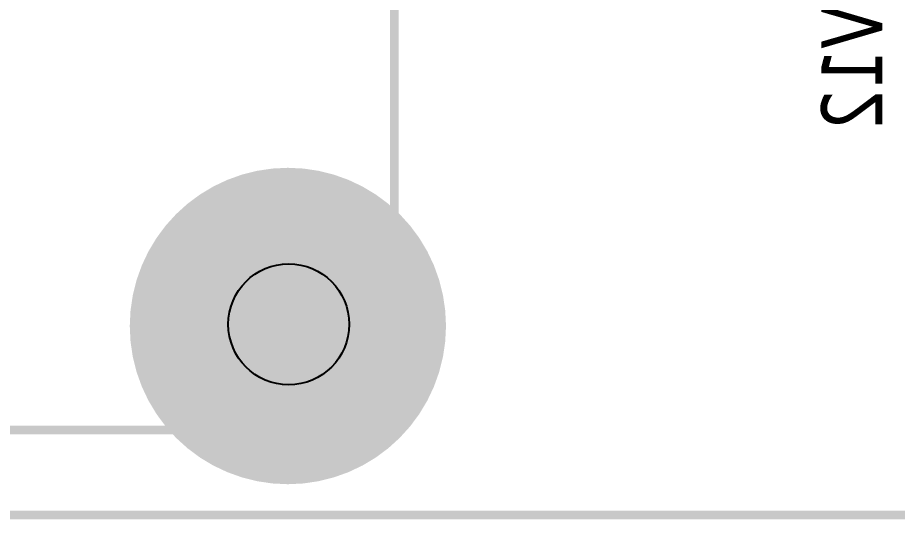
# Model space of a CAD drawing. Header units: millimetres. Extents: x 123.5 to 144.3, y 105.4 to 121.6.
# Drawn here: x 135.955 to 137.165, y 111.491 to 112.18 of the extents above; entities that cross this region are included whole.
import ezdxf

# ---------------------------------------------------------------- set-up
doc = ezdxf.new("R2010")
doc.units = ezdxf.units.MM
doc.layers.add('DESC', color=250, linetype='Continuous')
doc.styles.get("Standard").update_dxf_attribs({"font": 'tahoma.ttf'})

# ---------------------------------------------------------------- blocks, each defined once
blk = doc.blocks.new('EPAD')
at = {"const_width": 0.5}
blk.add_lwpolyline([(-0.25, 0, 1), (0.25, 0, 1)], format="xyb", close=True, dxfattribs=at)
blk = doc.blocks.new('board')
at = {"const_width": 0.008}
for points in [[(146.7597256050811, 112.4095521870088), (153.2809696050811, 112.4095521870088), (153.2809696050811, 115.9363241870088), (146.7597256050811, 115.9363241870088), (146.7597256050811, 112.4095521870088)], [(146.7597256050811, 112.4095521870088), (153.2809696050811, 112.4095521870088), (153.2809696050811, 115.9363241870088), (146.7597256050811, 115.9363241870088), (146.7597256050811, 112.4095521870088)], [(146.7597256050811, 112.4095521870088), (153.2809696050811, 112.4095521870088), (153.2809696050811, 115.9363241870088), (146.7597256050811, 115.9363241870088), (146.7597256050811, 112.4095521870088)], [(148.4951526050811, 112.4875071870088), (148.4951526050811, 114.8497111870088), (152.3534206050811, 114.8497111870088), (152.3534206050811, 112.4875071870088)], [(148.4951526050811, 112.4875071870088), (148.4951526050811, 114.8497111870088), (152.3534206050811, 114.8497111870088), (152.3534206050811, 112.4875071870088)], [(148.4951526050811, 112.4875071870088), (148.4951526050811, 114.8497111870088), (152.3534206050811, 114.8497111870088), (152.3534206050811, 112.4875071870088)], [(152.3534206050811, 112.4875071870088), (148.4951526050811, 112.4875071870088)], [(152.3534206050811, 112.4875071870088), (148.4951526050811, 112.4875071870088)], [(152.3534206050811, 112.4875071870088), (148.4951526050811, 112.4875071870088)]]:
    blk.add_lwpolyline(points, dxfattribs=at)
blk.add_circle((152.2565696050811, 112.5843571870088), 0.055427)
blk.add_circle((152.2565696050811, 112.5843571870088), 0.055427)
blk.add_circle((152.2565696050811, 112.5843571870088), 0.055427)
at = {"xscale": 0.29, "yscale": 0.29}
blk.add_blockref('EPAD', (152.2557886050811, 112.5827811870088), dxfattribs=at)
at = {"text_generation_flag": 2, "width": 0.892857}
blk.add_text('VF VCC GND V12', height=0.056, rotation=90, dxfattribs=at).set_placement((152.8009526050811, 113.2656791870088))
blk.add_text('VF VCC GND V12', height=0.056, rotation=90, dxfattribs=at).set_placement((152.8009526050811, 113.2656791870088))
blk.add_text('VF VCC GND V12', height=0.056, rotation=90, dxfattribs=at).set_placement((152.8009526050811, 113.2656791870088))

msp = doc.modelspace()

# ---------------------------------------------------------------- block references
at = {"layer": 'DESC', "xscale": 1.5, "yscale": 1.5, "zscale": 1.5}
msp.add_blockref('board', (-92.05671746998236, -57.11772846048295), dxfattribs=at)

doc.saveas('drawing.dxf')
